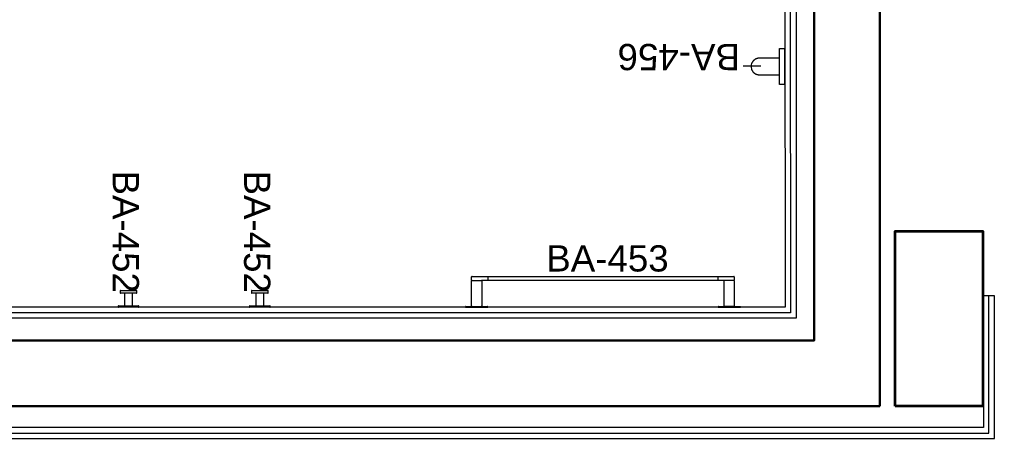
# Model space of a CAD drawing. Header units: centimetres. Extents: x 118932 to 154602, y -32682 to -23521.
# Drawn here: x 129206.6 to 129429.3, y -26094.4 to -25998.6 of the extents above; entities that cross this region are included whole.
import ezdxf

# ---------------------------------------------------------------- set-up
doc = ezdxf.new("R2010")
doc.units = ezdxf.units.CM
doc.header["$LTSCALE"] = 50
doc.header["$MEASUREMENT"] = 0
for name, color, linetype, lineweight, true_color in [('GEN_00_BL_Yazı', 7, 'Continuous', 0, 0x4f5250), ('GEN_01_TA_Kolon', 7, 'Continuous', 35, 0xd05d28), ('GEN_02_TF_Islak Hacim', 7, 'Continuous', 5, 0x007cb0), ('GEN_05_ML_Alçıpan_giydirme', 7, 'Continuous', 18, 0x7ebab5), ('KALACAK DUVARLAR', 7, 'Continuous', 30, 0x005387)]:
    doc.layers.add(name, color=color, linetype=linetype, lineweight=lineweight, true_color=true_color)
doc.styles.add('Arial_6', font='arial.ttf', dxfattribs={"height": 59.5325})

# ---------------------------------------------------------------- blocks, each defined once
blk = doc.blocks.new('LEVEL -1_D BLOK_KOLON')
at = {"layer": 'GEN_01_TA_Kolon', "elevation": 0}
blk.add_lwpolyline([(2614.49, -790.43), (2614.49, -750.43), (2634.49, -750.43), (2634.49, -790.43)], close=True, dxfattribs=at)
blk = doc.blocks.new('level -1 d blok duvarlar')
at = {"layer": 'GEN_05_ML_Alçıpan_giydirme', "elevation": 0}
for points in [[(-131.46, -15), (-20.01, -15), (-19.08, -614.33), (-19.17, -819.83), (-264.01, -819.83)], [(-132.71, -15), (-132.71, -16.25), (-21.26, -16.25), (-20.41, -818.58), (-264.01, -818.58)], [(-133.96, -15), (-133.96, -17.5), (-22.51, -17.5), (-21.66, -817.33), (-264.01, -817.33)], [(-274.01, -821.47), (-287.26, -821.47), (-287.26, -846.08), (24.9, -846.08), (24.9, -814.74)]]:
    blk.add_lwpolyline(points, dxfattribs=at)
blk.add_lwpolyline([(-274.01, -820.22), (-288.51, -820.22), (-288.51, -847.33), (26.15, -847.33), (26.15, -814.74), (23.65, -814.74), (23.65, -844.83), (-286.01, -844.83), (-286.01, -822.72), (-274.01, -822.72)], close=True, dxfattribs=at)
blk = doc.blocks.new('KALACAK DUVARLAR LEVEL -1 D BLOK')
at = {"layer": 'KALACAK DUVARLAR', "elevation": 0}
blk.add_lwpolyline([(643.06, 534.96), (361.56, 534.96), (361.56, 549.96), (628.06, 549.96), (628.06, 1323.39), (643.06, 1323.39)], close=True, dxfattribs=at)
blk = doc.blocks.new('Grab-Bar_Bobrick_B-6806 - BA-456 24_-V371-TYPE GxL')
at = {"layer": 'GEN_00_BL_Yazı'}
blk.add_line((-53504.4, -6427.9), (-53463.6, -6427.9), dxfattribs=at)
at = {"layer": 'GEN_02_TF_Islak Hacim', "lineweight": 13, "flags": 128}
blk.add_lwpolyline([(-53558, -6468.7), (-53558, -6386.1), (-53546.8, -6386.1), (-53546.8, -6468.7)], close=True, dxfattribs=at)
blk.add_lwpolyline([(-53546.8, -6446.5), (-53532.6, -6446.5), (-53531.3, -6446.5), (-53530, -6446.5), (-53528.8, -6446.5), (-53527.5, -6446.5), (-53526.2, -6446.5), (-53525, -6446.5), (-53523.8, -6446.5), (-53522.6, -6446.5), (-53521.4, -6446.5), (-53520.2, -6446.5), (-53519, -6446.5), (-53517.9, -6446.5), (-53516.8, -6446.5), (-53515.7, -6446.5), (-53514.6, -6446.5), (-53513.6, -6446.5), (-53512.6, -6446.5), (-53511.6, -6446.5), (-53510.7, -6446.5), (-53509.8, -6446.5), (-53508.9, -6446.5), (-53508.1, -6446.5), (-53507.3, -6446.5), (-53506.5, -6446.5), (-53505.8, -6446.5), (-53505.2, -6446.5), (-53504.6, -6446.5), (-53504, -6446.5), (-53503.4, -6446.5), (-53503, -6446.5), (-53502.5, -6446.5), (-53502.1, -6446.5), (-53501.8, -6446.5), (-53501.5, -6446.5), (-53501.3, -6446.5), (-53501.1, -6446.5), (-53500.9, -6446.5), (-53500.8, -6446.5), (-53500.8, -6446.5), (-53500.6, -6446.5), (-53499.8, -6446.5), (-53499.1, -6446.4), (-53498.3, -6446.3), (-53497.6, -6446.2), (-53496.8, -6446.1), (-53496.1, -6445.9), (-53495.3, -6445.7), (-53494.6, -6445.5), (-53493.9, -6445.2), (-53493.2, -6444.9), (-53492.5, -6444.6), (-53491.8, -6444.2), (-53491.2, -6443.9), (-53490.5, -6443.5), (-53489.9, -6443), (-53489.3, -6442.6), (-53488.7, -6442.1), (-53488.1, -6441.6), (-53487.5, -6441.1), (-53487, -6440.6), (-53486.5, -6440), (-53486, -6439.4), (-53485.5, -6438.8), (-53485.1, -6438.2), (-53484.7, -6437.6), (-53484.3, -6436.9), (-53483.9, -6436.2), (-53483.6, -6435.6), (-53483.3, -6434.9), (-53483, -6434.2, 0.168627), (-53482.6, -6422), (-53482.8, -6421.3), (-53483, -6420.5), (-53483.3, -6419.8), (-53483.7, -6419.1), (-53484, -6418.5), (-53484.4, -6417.8), (-53484.8, -6417.2), (-53485.2, -6416.5), (-53485.6, -6415.9), (-53486.1, -6415.3), (-53486.6, -6414.7), (-53487.1, -6414.2), (-53487.7, -6413.6), (-53488.2, -6413.1), (-53488.8, -6412.6), (-53489.4, -6412.2), (-53490, -6411.7), (-53490.7, -6411.3), (-53491.3, -6410.9), (-53492, -6410.5), (-53492.7, -6410.2), (-53493.4, -6409.9), (-53494.1, -6409.6), (-53494.8, -6409.4), (-53495.5, -6409.1), (-53496.3, -6408.9), (-53497, -6408.8), (-53497.8, -6408.6), (-53498.5, -6408.5), (-53499.3, -6408.5), (-53500, -6408.4), (-53500.8, -6408.4), (-53500.8, -6408.4), (-53500.9, -6408.4), (-53501, -6408.4), (-53501.2, -6408.4), (-53501.4, -6408.4), (-53501.7, -6408.4), (-53502, -6408.4), (-53502.4, -6408.4), (-53502.8, -6408.4), (-53503.3, -6408.4), (-53503.8, -6408.4), (-53504.4, -6408.4), (-53505, -6408.4), (-53505.7, -6408.4), (-53506.4, -6408.4), (-53507.1, -6408.4), (-53507.9, -6408.4), (-53508.7, -6408.4), (-53509.5, -6408.4), (-53510.4, -6408.4), (-53511.4, -6408.4), (-53512.3, -6408.4), (-53513.3, -6408.4), (-53514.3, -6408.4), (-53515.4, -6408.4), (-53516.5, -6408.4), (-53517.6, -6408.4), (-53518.7, -6408.4), (-53519.9, -6408.4), (-53521.1, -6408.4), (-53522.2, -6408.4), (-53523.5, -6408.4), (-53524.7, -6408.4), (-53525.9, -6408.4), (-53527.2, -6408.4), (-53528.4, -6408.4), (-53529.7, -6408.4), (-53530.9, -6408.4), (-53532.2, -6408.4), (-53532.6, -6408.4), (-53546.8, -6408.4)], format="xyb", dxfattribs=at)
at = {"layer": 'GEN_00_BL_Yazı', "insert": (-53456.4, -6479.9), "char_height": 60, "width": 265.421, "attachment_point": 7, "style": 'Arial_6'}
blk.add_mtext('BA-456', dxfattribs=at)
blk = doc.blocks.new('Robe_Hook - BA-452 ROBE HOOK-13695885-TYPE GxL')
at = {"layer": 'GEN_02_TF_Islak Hacim', "lineweight": 13}
for p, q in [((-23.8, 0), (-23.8, -3.2)), ((-23.8, 0), (23.8, 0)), ((-23, 0), (-23.8, 0)), ((-23.8, -3.2), (-23, -3.2)), ((23.8, -3.2), (-23.8, -3.2)), ((-9.2, -3.2), (-9.2, -31.9)), ((9.2, -31.9), (9.2, -3.2)), ((23.8, 0), (23, 0)), ((23, -3.2), (23.8, -3.2)), ((23.8, -3.2), (23.8, 0)), ((-19.1, -31.9), (-19.1, -38.1)), ((-19.1, -31.9), (19, -31.9)), ((-18.4, -31.9), (-19.1, -31.9)), ((-19.1, -38.1), (-18.4, -38.1)), ((19, -38.1), (-19.1, -38.1)), ((19, -31.9), (18.4, -31.9)), ((18.4, -38.1), (19, -38.1)), ((19, -38.1), (19, -31.9))]:
    blk.add_line(p, q, dxfattribs=at)
at = {"layer": 'GEN_00_BL_Yazı', "insert": (-23.9, -312.3), "char_height": 60, "width": 132.711, "attachment_point": 1, "rotation": 90, "style": 'Arial_6'}
blk.add_mtext('BA-452', dxfattribs=at)
blk = doc.blocks.new('Accessory-Towel_Bar-KOHLER-Composed-K-73142 _1_ - BA-453 TOWEL BAR 24_-14138606-TYPE GxL')
at = {"layer": 'GEN_02_TF_Islak Hacim', "lineweight": 13}
for p, q in [((-53279.2, -6870.5), (-53279.2, -6863.3)), ((-53279.2, -6929.9), (-53279.2, -6872.2)), ((-53278.4, -6862.5), (-52680, -6862.5)), ((-53278.4, -6871.4), (-53257.1, -6871.4)), ((-52701.3, -6871.4), (-53257.1, -6871.4)), ((-53256.3, -6872.2), (-53256.3, -6929.9)), ((-53242.4, -6862.5), (-53242.4, -6871.4)), ((-52716.1, -6871.4), (-52716.1, -6862.5)), ((-52702.1, -6929.9), (-52702.1, -6872.2)), ((-52680, -6871.4), (-52701.3, -6871.4)), ((-52679.2, -6863.3), (-52679.2, -6870.5)), ((-52679.2, -6872.2), (-52679.2, -6929.9)), ((-53293.2, -6932.7), (-53293.2, -6931.5)), ((-53293.2, -6932.7), (-53242.4, -6932.7)), ((-53292.4, -6930.7), (-53278.4, -6930.7)), ((-53278.4, -6930.7), (-53257.1, -6930.7)), ((-53257.1, -6930.7), (-53243.2, -6930.7)), ((-53242.4, -6931.5), (-53242.4, -6932.7)), ((-52716.1, -6932.7), (-52716.1, -6931.5)), ((-52716.1, -6932.7), (-52665.3, -6932.7)), ((-52715.3, -6930.7), (-52701.3, -6930.7)), ((-52680, -6930.7), (-52701.3, -6930.7)), ((-52680, -6930.7), (-52666.1, -6930.7)), ((-52665.3, -6931.5), (-52665.3, -6932.7))]:
    blk.add_line(p, q, dxfattribs=at)
for centre, radius, start, end in [((-53278.4, -6863.3), 0.82, 90, 180), ((-53278.4, -6870.5), 0.814, 180, 270), ((-53278.4, -6872.2), 0.814, 90, 180), ((-53257.1, -6872.2), 0.814, 0, 90), ((-52701.3, -6872.2), 0.814, 90, 180), ((-52680, -6863.3), 0.82, 0, 90), ((-52680, -6870.5), 0.814, 270, 0), ((-52680, -6872.2), 0.814, 0, 90), ((-53292.4, -6931.5), 0.797, 90, 180), ((-53278.4, -6929.9), 0.804, 180, 270), ((-53257.1, -6929.9), 0.804, 270, 0), ((-53243.2, -6931.5), 0.797, 0, 90), ((-52715.3, -6931.5), 0.797, 90, 180), ((-52701.3, -6929.9), 0.804, 180, 270), ((-52680, -6929.9), 0.804, 270, 0), ((-52666.1, -6931.5), 0.797, 0, 90)]:
    blk.add_arc(centre, radius, start, end, dxfattribs=at)
at = {"layer": 'GEN_00_BL_Yazı', "insert": (-53108.7, -6791.1), "char_height": 60, "width": 265.421, "attachment_point": 1, "style": 'Arial_6'}
blk.add_mtext('BA-453', dxfattribs=at)
blk = doc.blocks.new('LEVEL -1 ISLAK HACİM')
at = {"xscale": 0.1, "yscale": 0.1, "zscale": 0.1, "rotation": 180}
for name, p in [('Grab-Bar_Bobrick_B-6806 - BA-456 24_-V371-TYPE GxL', (3947.96, 1808.62, 0)), ('Robe_Hook - BA-452 ROBE HOOK-13695885-TYPE GxL', (9153.93, 2396.36, 0)), ('Robe_Hook - BA-452 ROBE HOOK-13695885-TYPE GxL', (9183.93, 2396.36, 0))]:
    blk.add_blockref(name, p, dxfattribs=at)
at = {"xscale": 0.1, "yscale": 0.1, "zscale": 0.1}
blk.add_blockref('Accessory-Towel_Bar-KOHLER-Composed-K-73142 _1_ - BA-453 TOWEL BAR 24_-14138606-TYPE GxL', (14560.23, 3089.63, 0), dxfattribs=at)

msp = doc.modelspace()

# ---------------------------------------------------------------- block references
for name, p in [('KALACAK DUVARLAR LEVEL -1 D BLOK', (128760.11, -26621.94)), ('LEVEL -1_D BLOK_KOLON', (126792.17, -25296.56, 0))]:
    msp.add_blockref(name, p)
at = {"color": 254, "true_color": 0xddb3d4}
msp.add_blockref('level -1 d blok duvarlar', (129403.17, -25247.06, 0), dxfattribs=at)

# ---------------------------------------------------------------- next in the draw order: block references
at = {"color": 1}
msp.add_blockref('LEVEL -1 ISLAK HACİM', (120077.58, -28460.75, 0), dxfattribs=at)

doc.saveas('drawing.dxf')
